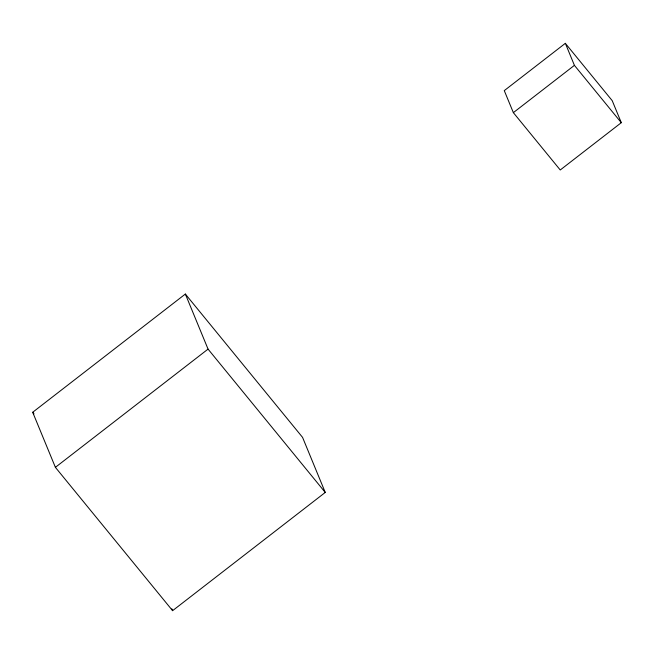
<?xml version="1.0" encoding="UTF-8"?>
<svg xmlns="http://www.w3.org/2000/svg" width="654" height="654" viewBox="0 0 654 654"><rect width="100%" height="100%" fill="white"/><g stroke="black" fill="none" stroke-linecap="round" stroke-linejoin="round"><path stroke-width="0.98" d="M32.7 412.273L185.352 294.047L302.557 437.371L325.251 492.437L172.599 610.673L55.394 467.34L32.7 412.273L33.992 413.851M565.342 43.328L504.275 90.62L513.357 112.643L560.241 169.983L621.3 122.682L612.218 100.659L565.342 43.328L574.416 65.351L621.3 122.682M55.394 467.34L208.054 349.113L185.352 294.047M513.357 112.643L574.416 65.351M208.054 349.113L325.251 492.437M171.83 608.809L172.599 610.673"/></g></svg>
